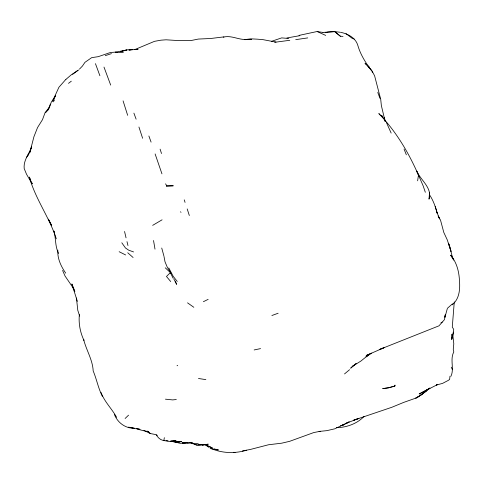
<?xml version="1.0" encoding="UTF-8"?>
<svg xmlns="http://www.w3.org/2000/svg" width="484" height="484" viewBox="0 0 484 484"><rect width="100%" height="100%" fill="white"/><g stroke="black" fill="none" stroke-linecap="round" stroke-linejoin="round"><path stroke-width="0.73" d="M454.276 301.859L452.28 327.087L453.726 329.362L452.824 335.049L453.792 343.815L453.254 349.394L453.786 351.941C449.678 359.654 454.561 368.844 450.919 376.304M79.358 314.654C78.493 323.427 80.169 332.351 83.92 340.288L83.629 339.369C86.212 350.12 92.656 359.685 93.188 370.95C96.673 379.262 98.252 388.216 102.336 396.305M429.556 192.632L429.012 199.142C432.581 187.937 420.705 180.344 416.718 171.094L423.161 185.874L425.327 192.275M445.219 314.957L444.518 319.573L438.982 325.829L379.299 349.575L383.733 347.802M445.177 315.036L444.935 317.274L447.264 308.81M449.987 376.207L449.618 379.456L448.305 380.382L442.588 383.376L436.338 385.058L437.772 384.423L419.168 393.982L428.624 388.821M417.631 180.81L418.466 175.123C408.653 152.666 395.997 131.231 378.833 113.577L380.805 115.682M164.348 437.675L163.834 440.573L169.412 441.408L176.037 440.652L170.888 441.009M49.906 106.141L51.262 102.197L55.557 95.838L52.556 101.217L58.897 87.283L65.885 79.358M452.824 335.049L451.687 339.532L453.581 332.109M45.593 112.724L48.152 109.838L50.348 104.108M32.15 183.847L26.535 174.252L24.2 168.601C23.286 160.222 29.094 154.106 31.641 146.7L29.869 152.418L33.928 136.724L37.552 127.546L42.483 119.669L45.139 112.512L49.761 106.813L48.152 109.838M53.421 101.852L54.541 99.789M27.685 155.787L28.768 154.051M26.559 157.433L29.318 153.095M65.981 79.34L71.13 74.929L77.9 70.374M452.219 304.829C460.272 298.192 460.157 287.393 459.28 277.973C458.566 269.788 456.085 261.572 450.652 255.201L453.702 260.071C450.997 254.772 451.015 248.613 448.505 243.216L451.027 251.444L447.27 239.876L443.804 232.447L440.525 220.147L438.105 215.937M79.43 69.151L82.407 66.084L84.948 62.339L91.67 57.65L98.204 56.676L110.376 52.514L115.464 52.127L126.796 50.058L121.206 51.461M352.642 366.182L350.682 368.185L356.049 363.708M165.25 267.797L170.356 272.613L166.472 276.491L170.713 281.567M166.756 185.808L166.357 186.201L173.29 185.789L166.756 185.808L165.558 183.823M125.108 418.497L128.556 415.169M429.865 388.059L421.534 394.823L415.774 398.108L418.92 396.214M447.416 308.29L452.522 303.795M344.517 373.938L349.599 369.685M369.437 354.215L360.852 361.088L352.479 366.321L355.958 363.69M426.658 390.031L423.748 392.349L429.865 388.114M68.486 83.363L71.311 81.191M369.383 354.215L365.964 356.841L371.676 353.139L366.164 355.528L384.369 347.548M364.016 416.446C356.902 423.996 345.915 427.626 336.319 427.662M72.642 74.33L78.541 69.956M162.079 219.815L152.672 225.356M420.179 395.452L426.319 390.939L417.262 397.612L403.656 402.416L391.78 407.304L353.725 420.179L358.862 418.394L346.695 423.058L349.176 421.891L334.746 428.818L326.863 430.645L319.271 431.413M177.035 365.771L177.701 365.372M440.948 322.834L442.237 322.09M342.073 425.63L347.784 422.629M203.395 301.701L208.144 299.354M271.875 315.52L278.131 313.239M340.319 425.95L343.579 424.758L342.224 425.212M134.782 49.592L154.529 41.328L160.997 40.172L166.091 39.803L178.584 40.595L190.962 40.559L198.307 39.065L210.703 38.496L223.917 36.887M271.488 41.34L281.646 37.897L288.809 38.472M105.24 55.666L111.447 53.627M120.504 51.643L126.3 49.9L132.199 49.574L129.476 50.052M299.009 35.399L316.845 31.575M325.157 32.712L327.958 32.035L334.638 31.623L323.028 32.416M136.754 49.556L138.091 49.235L128.962 50.064M223.251 37.177C230.844 35.042 237.977 39.627 245.563 39.513L251.607 39.355L244.91 39.67M254.161 349.95L260.549 348.613M286.909 37.958L299.85 35.671M244.366 450.61L246.404 450.265C234.558 453.817 221.261 453.302 210.056 448.002M307.721 37.903L295.73 39.652M192.457 442.352L185.91 443.302L182.535 443.005M202.324 444.99L208.259 444.173L202.276 444.984L207.406 444.596M244.892 39.609L250.742 38.835L257.476 39.18L263.048 39.658L275.983 42.114L289.777 40.299M319.119 431.419L320.202 431.304L313.777 432.557L289.613 441.335L281.736 443.175L268.517 444.76L250.645 449.382L242.302 451.003M176.315 399.518L172.667 399.911L165.443 399.179M190.962 443.066L197.151 445.159L203.812 444.5L197.92 444.869M182.547 442.902L187.314 442.594L180.677 443.326L170.864 441.196M325.69 35.399L317.304 31.611M123.347 52.375L118.09 52.623L115.464 52.127L117.279 52.447M174.869 441.934L181.7 441.68L173.696 441.747M182.522 442.945L183.835 442.939M198.531 444.971L202.009 444.996M274.531 42.096L275.983 42.114M187.211 442.963L190.642 443.005M233.379 452.328L235.079 452.352M157.367 435.364L155.739 434.571L150.215 433.525L148.237 431.413L146.041 431.335L138.321 429.387L136.79 428.515L139.991 429.338L132.604 428.213L131.001 427.547M340.427 32.289L334.716 31.623L340.391 36.246L343.011 36.385M191.059 443.078L198.271 443.761M164.76 440.507C160.997 440.67 158.153 437.941 156.29 434.91M166.066 440.646L168.027 440.857M317.22 31.563L322.901 32.422M175.335 442.207L179.334 442.818M198.458 378.482L205.857 379.631M128.381 427.142L130.347 427.445M210.921 448.662L218.363 449.914L214.206 448.958M131.66 427.681L134.286 428.195C125.465 428.618 117.43 422.496 114.387 414.437M146.809 431.062L148.237 431.413M341.057 32.398C348.135 33.953 355.716 37.921 357.845 45.46C360.489 54.674 365.668 62.714 371.228 70.361M194.731 444.481L197.151 445.159M133.572 251.94L128.78 250.216L125.507 248.02L121.805 242.78M354.197 39.029L351.953 38.175L346.03 33.638M205.918 445.099L212.288 447.875L204.859 444.53L208.967 447.379M119.143 251.71L125.64 254.965M143.96 430.361L150.215 433.525M187.532 302.839L193.836 307.292M334.716 31.623L340.391 36.246M127.734 252.763L133.1 257.5M367.223 65.364L365.027 63.343L369.419 67.379L368.318 66.368M180.459 211.774L181.016 212.337M177.265 281.458L173.205 276.334L168.777 267.924M369.794 68.734L367.326 65.298L371.694 70.331L374.61 75.806L380.726 99.371L381.35 105.536L385.113 121.339L384.338 117.334M116.656 417.396C111.925 408.756 104.411 401.781 101.041 392.457M171.046 273.339L167.325 267.337L165.008 261.796L163.991 256.411M65.697 273.133C61.002 266.351 57.287 258.553 57.82 250.101M371.954 71.553L372.674 72.745M383.758 118.84L381.682 115.428L382.451 117.316M429.81 195.264C433.47 200.793 435.539 207.104 437.288 213.444L435.213 206.553M438.359 216.529L439.617 218.925L436.883 212.186M173.774 278.869L176.648 284.356L175.275 281.125M48.382 219.21L51.6 225.423L48.364 219.191M170.356 272.613L173.06 278.149M386.42 122.531L391.157 133.082M74.778 291.453L72.443 286.51L73.774 288.815L65.05 276.031L62.593 270.423M451.257 367.174L452.358 369.552M30.819 180.381L29.355 177.047C35.332 198.978 49.447 217.358 56.283 238.793M31.399 181.712L32.283 183.714M95.445 63.646L99.898 75.74M103.987 67.082L110.691 85.093M404.067 149.072L406.348 154.82M74.802 291.392L71.886 283.969L77.349 301.375M54.613 232.949L53.881 231.037C56.114 238.406 54.88 246.519 58.655 253.495M377.762 92.432L380 98.403M133.899 113.123L136.119 119.173M384.828 119.899L385.294 121.169M148.878 135.986L151.093 142.121M138.938 127.014L142.623 138.285M155.11 153.93L161.952 173.841M187.199 208.937L189.329 215.519M184.241 199.856L185.063 202.391M123.075 100.866L127.655 115.325M161.729 248.032L163.858 255.818M160.101 149.145L161.505 153.519M79.648 316.094L77.785 310.304L76.454 298.005M126.99 241.637L127.97 245.545M124.557 231.485L126.046 237.838M153.531 240.506L155.001 249.127M451.542 334.256L451.608 338.576M394.805 386.063L394.968 385.197L394.805 386.063L388.658 387.787L382.669 388.61L388.573 387.775L394.805 386.063"/></g></svg>
